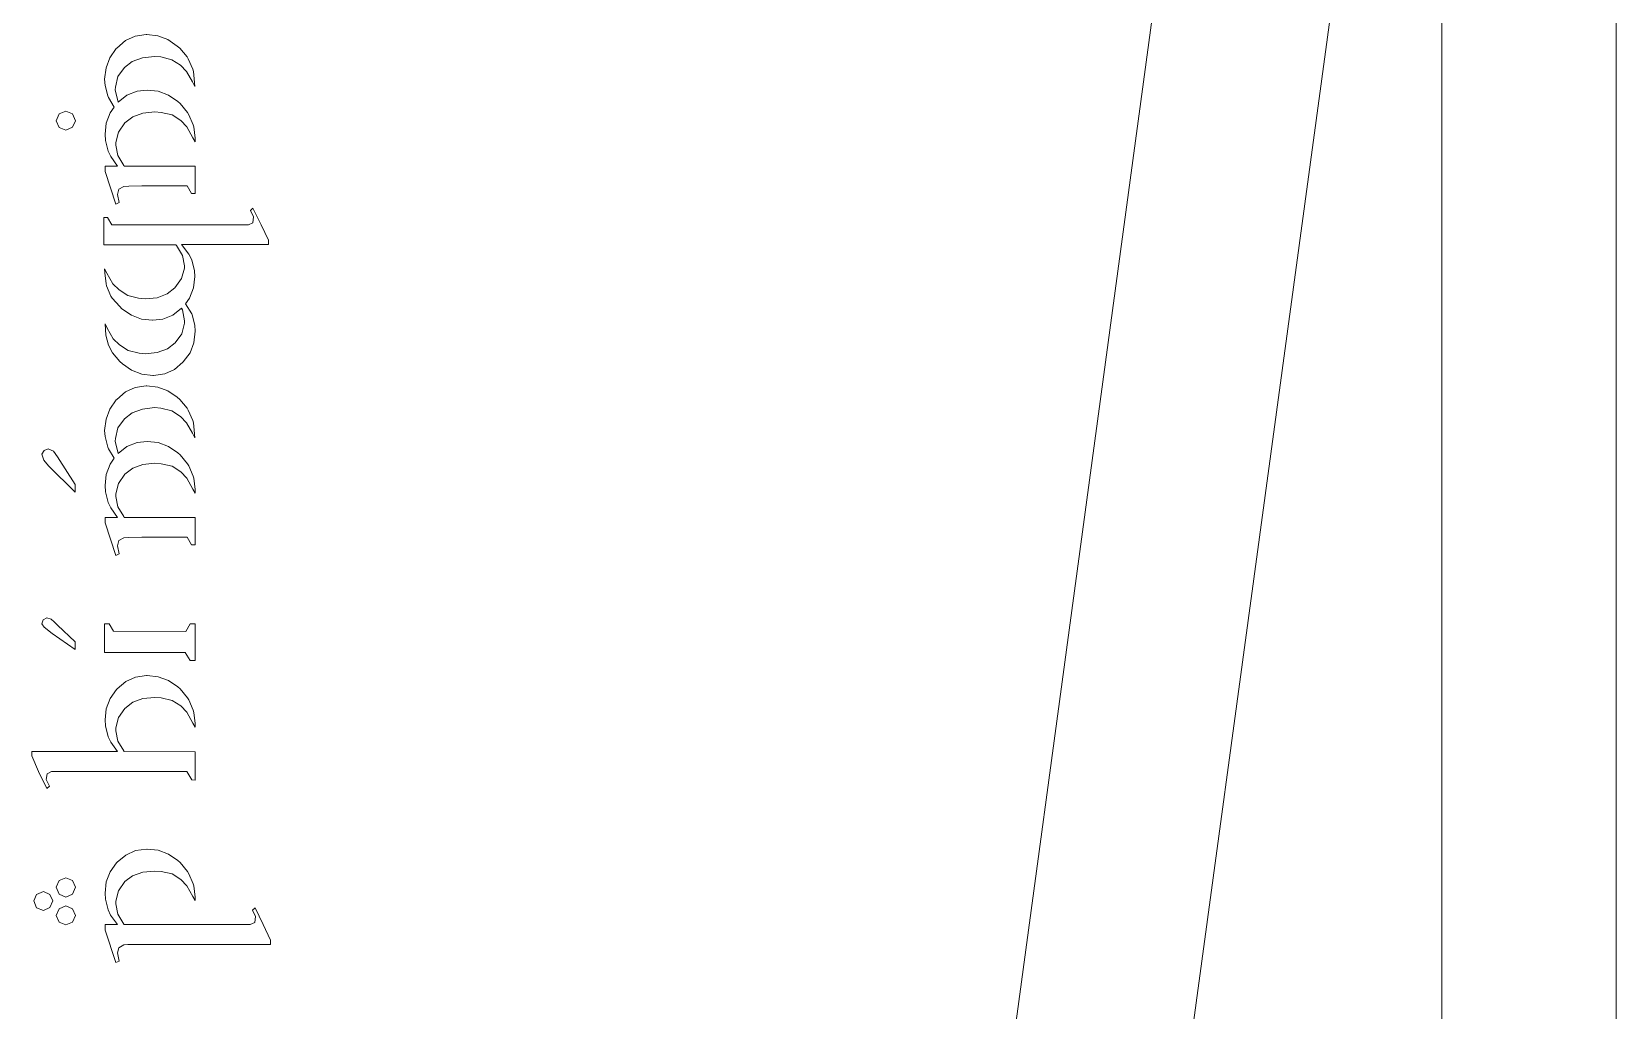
# Model space of a CAD drawing. Header units: inches. Extents: x 0.3 to 23.5, y 0.3 to 34.7.
# Drawn here: x 5.1 to 10.33, y 23.07 to 26.3 of the extents above; entities that cross this region are included whole.
import ezdxf

# ---------------------------------------------------------------- set-up
doc = ezdxf.new("R2010")
doc.units = ezdxf.units.IN
doc.header["$MEASUREMENT"] = 0
doc.layers.add('cut', color=6, linetype='Continuous', lineweight=0)

msp = doc.modelspace()

# ---------------------------------------------------------------- linework, layer by layer
at = {"layer": 'cut', "color": 6, "lineweight": 9, "true_color": 0xff00ff}
for points in [[(10.3321, 0.2941), (10.3321, 0.2941), (10.3321, 32.4849), (10.3321, 32.4849)], [(9.3931, 30.719), (9.3931, 30.719), (5.8038, 4.2305), (5.8038, 4.2305)], [(6.4233, 4.5391), (6.4233, 4.5391), (9.7566, 29.0551), (9.7566, 29.0551)], [(9.7566, 29.0551), (9.7566, 29.0551), (9.7566, 1.6539), (9.7566, 1.6539)]]:
    msp.add_open_spline(points, degree=3, dxfattribs=at)
at = {"layer": 'cut', "color": 1, "lineweight": 9, "true_color": 0xff0000}
for points in [[(5.4123, 26.2674), (5.4123, 26.2674), (5.3842, 26.2429), (5.3842, 26.2429)], [(5.4443, 26.2824), (5.4443, 26.2824), (5.4123, 26.2674), (5.4123, 26.2674)], [(5.481, 26.2871), (5.481, 26.2871), (5.4443, 26.2824), (5.4443, 26.2824)], [(5.4828, 26.2871), (5.4828, 26.2871), (5.481, 26.2871), (5.481, 26.2871)], [(5.5195, 26.2833), (5.5195, 26.2833), (5.4828, 26.2871), (5.4828, 26.2871)], [(5.5524, 26.2711), (5.5524, 26.2711), (5.5195, 26.2833), (5.5195, 26.2833)], [(5.5834, 26.2495), (5.5834, 26.2495), (5.5524, 26.2711), (5.5524, 26.2711)], [(5.5918, 26.2429), (5.5918, 26.2429), (5.5834, 26.2495), (5.5834, 26.2495)], [(5.3607, 26.211), (5.3607, 26.211), (5.3484, 26.1771), (5.3484, 26.1771)], [(5.3823, 26.241), (5.3823, 26.241), (5.3607, 26.211), (5.3607, 26.211)], [(5.3842, 26.2429), (5.3842, 26.2429), (5.3823, 26.241), (5.3823, 26.241)], [(5.4095, 26.179), (5.4095, 26.179), (5.4349, 26.1988), (5.4349, 26.1988)], [(5.4349, 26.1988), (5.4349, 26.1988), (5.4687, 26.211), (5.4687, 26.211)], [(5.4687, 26.211), (5.4687, 26.211), (5.5082, 26.2147), (5.5082, 26.2147)], [(5.5082, 26.2147), (5.5082, 26.2147), (5.5298, 26.2138), (5.5298, 26.2138)], [(5.5298, 26.2138), (5.5298, 26.2138), (5.5655, 26.2044), (5.5655, 26.2044)], [(5.5655, 26.2044), (5.5655, 26.2044), (5.5947, 26.1865), (5.5947, 26.1865)], [(5.6163, 26.2138), (5.6163, 26.2138), (5.5918, 26.2429), (5.5918, 26.2429)], [(5.62, 26.2072), (5.62, 26.2072), (5.6163, 26.2138), (5.6163, 26.2138)], [(5.6351, 26.1734), (5.6351, 26.1734), (5.62, 26.2072), (5.62, 26.2072)], [(5.3484, 26.1771), (5.3484, 26.1771), (5.3437, 26.1405), (5.3437, 26.1405)], [(5.3795, 26.1142), (5.3795, 26.1142), (5.3879, 26.1489), (5.3879, 26.1489)], [(5.3879, 26.1489), (5.3879, 26.1489), (5.4095, 26.179), (5.4095, 26.179)], [(5.5947, 26.1865), (5.5947, 26.1865), (5.6144, 26.1659), (5.6144, 26.1659)], [(5.6144, 26.1659), (5.6144, 26.1659), (5.6341, 26.1311), (5.6341, 26.1311)], [(5.637, 26.1659), (5.637, 26.1659), (5.6351, 26.1734), (5.6351, 26.1734)], [(5.6407, 26.1292), (5.6407, 26.1292), (5.637, 26.1659), (5.637, 26.1659)], [(5.3437, 26.1405), (5.3437, 26.1405), (5.3456, 26.1198), (5.3456, 26.1198)], [(5.3456, 26.1198), (5.3456, 26.1198), (5.3541, 26.085), (5.3541, 26.085)], [(5.3785, 26.1048), (5.3785, 26.1048), (5.3795, 26.1142), (5.3795, 26.1142)], [(5.387, 26.0691), (5.387, 26.0691), (5.3785, 26.1048), (5.3785, 26.1048)], [(5.4509, 26.1001), (5.4509, 26.1001), (5.417, 26.0869), (5.417, 26.0869)], [(5.4847, 26.1038), (5.4847, 26.1038), (5.4509, 26.1001), (5.4509, 26.1001)], [(5.5204, 26.1001), (5.5204, 26.1001), (5.4847, 26.1038), (5.4847, 26.1038)], [(5.5543, 26.0869), (5.5543, 26.0869), (5.5204, 26.1001), (5.5204, 26.1001)], [(5.6341, 26.1311), (5.6341, 26.1311), (5.6417, 26.116), (5.6417, 26.116)], [(5.6417, 26.116), (5.6417, 26.116), (5.6407, 26.1292), (5.6407, 26.1292)], [(5.3541, 26.085), (5.3541, 26.085), (5.3569, 26.0794), (5.3569, 26.0794)], [(5.3569, 26.0794), (5.3569, 26.0794), (5.3757, 26.0474), (5.3757, 26.0474)], [(5.3757, 26.0474), (5.3757, 26.0474), (5.3625, 26.0286), (5.3625, 26.0286)], [(5.3888, 26.0644), (5.3888, 26.0644), (5.387, 26.0691), (5.387, 26.0691)], [(5.417, 26.0869), (5.417, 26.0869), (5.3888, 26.0644), (5.3888, 26.0644)], [(5.5853, 26.0662), (5.5853, 26.0662), (5.5543, 26.0869), (5.5543, 26.0869)], [(5.5928, 26.0597), (5.5928, 26.0597), (5.5853, 26.0662), (5.5853, 26.0662)], [(5.6172, 26.0305), (5.6172, 26.0305), (5.5928, 26.0597), (5.5928, 26.0597)], [(5.184, 26.0023), (5.184, 26.0023), (5.1934, 26.0258), (5.1934, 26.0258)], [(5.1934, 25.9807), (5.1934, 25.9807), (5.184, 26.0023), (5.184, 26.0023)], [(5.1934, 26.0258), (5.1934, 26.0258), (5.2159, 26.0343), (5.2159, 26.0343)], [(5.2159, 26.0343), (5.2159, 26.0343), (5.2375, 26.0258), (5.2375, 26.0258)], [(5.2375, 26.0258), (5.2375, 26.0258), (5.2479, 26.0023), (5.2479, 26.0023)], [(5.2479, 26.0023), (5.2479, 26.0023), (5.2375, 25.9817), (5.2375, 25.9817)], [(5.3494, 25.9948), (5.3494, 25.9948), (5.3456, 25.9582), (5.3456, 25.9582)], [(5.3625, 26.0286), (5.3625, 26.0286), (5.3494, 25.9948), (5.3494, 25.9948)], [(5.3898, 25.9657), (5.3898, 25.9657), (5.4105, 25.9958), (5.4105, 25.9958)], [(5.4105, 25.9958), (5.4105, 25.9958), (5.4368, 26.0155), (5.4368, 26.0155)], [(5.4368, 26.0155), (5.4368, 26.0155), (5.4697, 26.0277), (5.4697, 26.0277)], [(5.4697, 26.0277), (5.4697, 26.0277), (5.5091, 26.0324), (5.5091, 26.0324)], [(5.5091, 26.0324), (5.5091, 26.0324), (5.5308, 26.0305), (5.5308, 26.0305)], [(5.5308, 26.0305), (5.5308, 26.0305), (5.5665, 26.0221), (5.5665, 26.0221)], [(5.5665, 26.0221), (5.5665, 26.0221), (5.5956, 26.0033), (5.5956, 26.0033)], [(5.5956, 26.0033), (5.5956, 26.0033), (5.6153, 25.9826), (5.6153, 25.9826)], [(5.6219, 26.023), (5.6219, 26.023), (5.6172, 26.0305), (5.6172, 26.0305)], [(5.636, 25.9892), (5.636, 25.9892), (5.6219, 26.023), (5.6219, 26.023)], [(5.6379, 25.9826), (5.6379, 25.9826), (5.636, 25.9892), (5.636, 25.9892)], [(5.2159, 25.9713), (5.2159, 25.9713), (5.1934, 25.9807), (5.1934, 25.9807)], [(5.2375, 25.9817), (5.2375, 25.9817), (5.2159, 25.9713), (5.2159, 25.9713)], [(5.3456, 25.9582), (5.3456, 25.9582), (5.3466, 25.9375), (5.3466, 25.9375)], [(5.3466, 25.9375), (5.3466, 25.9375), (5.355, 25.9027), (5.355, 25.9027)], [(5.3804, 25.9309), (5.3804, 25.9309), (5.3898, 25.9657), (5.3898, 25.9657)], [(5.6153, 25.9826), (5.6153, 25.9826), (5.6351, 25.9469), (5.6351, 25.9469)], [(5.6351, 25.9469), (5.6351, 25.9469), (5.6426, 25.9337), (5.6426, 25.9337)], [(5.6426, 25.9459), (5.6426, 25.9459), (5.6379, 25.9826), (5.6379, 25.9826)], [(5.6426, 25.9337), (5.6426, 25.9337), (5.6426, 25.9459), (5.6426, 25.9459)], [(5.355, 25.9027), (5.355, 25.9027), (5.3644, 25.8849), (5.3644, 25.8849)], [(5.3644, 25.8849), (5.3644, 25.8849), (5.386, 25.8529), (5.386, 25.8529)], [(5.3804, 25.9224), (5.3804, 25.9224), (5.3804, 25.9309), (5.3804, 25.9309)], [(5.387, 25.8877), (5.387, 25.8877), (5.3804, 25.9224), (5.3804, 25.9224)], [(5.4067, 25.8557), (5.4067, 25.8557), (5.387, 25.8877), (5.387, 25.8877)], [(5.3456, 25.8529), (5.3456, 25.8529), (5.3456, 25.835), (5.3456, 25.835)], [(5.386, 25.8529), (5.386, 25.8529), (5.3456, 25.8529), (5.3456, 25.8529)], [(5.3456, 25.835), (5.3456, 25.835), (5.3804, 25.7279), (5.3804, 25.7279)], [(5.4086, 25.8529), (5.4086, 25.8529), (5.4067, 25.8557), (5.4067, 25.8557)], [(5.6426, 25.8529), (5.6426, 25.8529), (5.4086, 25.8529), (5.4086, 25.8529)], [(5.6426, 25.7627), (5.6426, 25.7627), (5.6426, 25.8529), (5.6426, 25.8529)], [(5.3907, 25.7768), (5.3907, 25.7768), (5.4076, 25.7862), (5.4076, 25.7862)], [(5.4076, 25.7862), (5.4076, 25.7862), (5.4236, 25.7871), (5.4236, 25.7871)], [(5.4236, 25.7871), (5.4236, 25.7871), (5.4669, 25.7881), (5.4669, 25.7881)], [(5.4669, 25.7881), (5.4669, 25.7881), (5.6163, 25.7881), (5.6163, 25.7881)], [(5.6163, 25.7881), (5.6163, 25.7881), (5.6304, 25.7627), (5.6304, 25.7627)], [(5.3804, 25.7279), (5.3804, 25.7279), (5.3917, 25.7326), (5.3917, 25.7326)], [(5.386, 25.7599), (5.386, 25.7599), (5.3907, 25.7768), (5.3907, 25.7768)], [(5.3917, 25.7326), (5.3917, 25.7326), (5.386, 25.7599), (5.386, 25.7599)], [(5.6304, 25.7627), (5.6304, 25.7627), (5.6426, 25.7627), (5.6426, 25.7627)], [(5.3409, 25.6837), (5.3409, 25.6837), (5.3409, 25.5935), (5.3409, 25.5935)], [(5.3531, 25.6837), (5.3531, 25.6837), (5.3409, 25.6837), (5.3409, 25.6837)], [(5.3672, 25.6593), (5.3672, 25.6593), (5.3531, 25.6837), (5.3531, 25.6837)], [(5.8334, 25.7148), (5.8334, 25.7148), (5.8249, 25.7072), (5.8249, 25.7072)], [(5.8249, 25.7072), (5.8249, 25.7072), (5.8353, 25.6856), (5.8353, 25.6856)], [(5.8353, 25.6856), (5.8353, 25.6856), (5.8324, 25.6659), (5.8324, 25.6659)], [(5.8606, 25.6593), (5.8606, 25.6593), (5.8334, 25.7148), (5.8334, 25.7148)], [(5.7901, 25.6593), (5.7901, 25.6593), (5.3672, 25.6593), (5.3672, 25.6593)], [(5.8183, 25.6593), (5.8183, 25.6593), (5.7901, 25.6593), (5.7901, 25.6593)], [(5.8324, 25.6659), (5.8324, 25.6659), (5.8183, 25.6593), (5.8183, 25.6593)], [(5.8841, 25.6086), (5.8841, 25.6086), (5.8606, 25.6593), (5.8606, 25.6593)], [(5.3409, 25.5935), (5.3409, 25.5935), (5.5787, 25.5935), (5.5787, 25.5935)], [(5.5787, 25.5935), (5.5787, 25.5935), (5.5806, 25.5907), (5.5806, 25.5907)], [(5.5806, 25.5907), (5.5806, 25.5907), (5.6003, 25.5578), (5.6003, 25.5578)], [(5.6219, 25.5625), (5.6219, 25.5625), (5.5975, 25.5945), (5.5975, 25.5945)], [(5.5975, 25.5945), (5.5975, 25.5945), (5.8841, 25.5945), (5.8841, 25.5945)], [(5.8841, 25.5945), (5.8841, 25.5945), (5.8841, 25.6086), (5.8841, 25.6086)], [(5.6003, 25.5578), (5.6003, 25.5578), (5.6069, 25.524), (5.6069, 25.524)], [(5.6069, 25.524), (5.6069, 25.524), (5.6069, 25.5165), (5.6069, 25.5165)], [(5.6313, 25.5437), (5.6313, 25.5437), (5.6219, 25.5625), (5.6219, 25.5625)], [(5.6407, 25.508), (5.6407, 25.508), (5.6313, 25.5437), (5.6313, 25.5437)], [(5.3437, 25.5136), (5.3437, 25.5136), (5.3447, 25.5014), (5.3447, 25.5014)], [(5.3513, 25.4995), (5.3513, 25.4995), (5.3437, 25.5136), (5.3437, 25.5136)], [(5.3447, 25.5014), (5.3447, 25.5014), (5.3484, 25.4648), (5.3484, 25.4648)], [(5.371, 25.4648), (5.371, 25.4648), (5.3513, 25.4995), (5.3513, 25.4995)], [(5.5975, 25.4817), (5.5975, 25.4817), (5.5759, 25.4516), (5.5759, 25.4516)], [(5.6069, 25.5165), (5.6069, 25.5165), (5.5975, 25.4817), (5.5975, 25.4817)], [(5.637, 25.4516), (5.637, 25.4516), (5.6417, 25.4892), (5.6417, 25.4892)], [(5.6417, 25.4892), (5.6417, 25.4892), (5.6407, 25.508), (5.6407, 25.508)], [(5.3484, 25.4648), (5.3484, 25.4648), (5.3503, 25.4582), (5.3503, 25.4582)], [(5.3503, 25.4582), (5.3503, 25.4582), (5.3644, 25.4244), (5.3644, 25.4244)], [(5.3644, 25.4244), (5.3644, 25.4244), (5.3691, 25.4178), (5.3691, 25.4178)], [(5.3691, 25.4178), (5.3691, 25.4178), (5.3935, 25.3896), (5.3935, 25.3896)], [(5.3917, 25.445), (5.3917, 25.445), (5.371, 25.4648), (5.371, 25.4648)], [(5.4199, 25.4262), (5.4199, 25.4262), (5.3917, 25.445), (5.3917, 25.445)], [(5.4556, 25.4168), (5.4556, 25.4168), (5.4199, 25.4262), (5.4199, 25.4262)], [(5.4772, 25.415), (5.4772, 25.415), (5.4556, 25.4168), (5.4556, 25.4168)], [(5.5167, 25.4187), (5.5167, 25.4187), (5.4772, 25.415), (5.4772, 25.415)], [(5.5505, 25.4319), (5.5505, 25.4319), (5.5167, 25.4187), (5.5167, 25.4187)], [(5.5759, 25.4516), (5.5759, 25.4516), (5.5505, 25.4319), (5.5505, 25.4319)], [(5.6106, 25.399), (5.6106, 25.399), (5.6238, 25.4178), (5.6238, 25.4178)], [(5.6238, 25.4178), (5.6238, 25.4178), (5.637, 25.4516), (5.637, 25.4516)], [(5.3935, 25.3896), (5.3935, 25.3896), (5.4011, 25.3821), (5.4011, 25.3821)], [(5.4011, 25.3821), (5.4011, 25.3821), (5.4321, 25.3614), (5.4321, 25.3614)], [(5.4321, 25.3614), (5.4321, 25.3614), (5.4659, 25.3482), (5.4659, 25.3482)], [(5.5355, 25.3482), (5.5355, 25.3482), (5.5693, 25.3614), (5.5693, 25.3614)], [(5.5693, 25.3614), (5.5693, 25.3614), (5.5975, 25.3839), (5.5975, 25.3839)], [(5.5975, 25.3839), (5.5975, 25.3839), (5.6003, 25.3783), (5.6003, 25.3783)], [(5.6003, 25.3783), (5.6003, 25.3783), (5.6078, 25.3426), (5.6078, 25.3426)], [(5.6313, 25.3661), (5.6313, 25.3661), (5.6106, 25.399), (5.6106, 25.399)], [(5.6323, 25.3623), (5.6323, 25.3623), (5.6313, 25.3661), (5.6313, 25.3661)], [(5.6417, 25.3276), (5.6417, 25.3276), (5.6323, 25.3623), (5.6323, 25.3623)], [(5.3456, 25.3323), (5.3456, 25.3323), (5.3475, 25.2956), (5.3475, 25.2956)], [(5.3522, 25.3182), (5.3522, 25.3182), (5.3456, 25.3323), (5.3456, 25.3323)], [(5.3719, 25.2834), (5.3719, 25.2834), (5.3522, 25.3182), (5.3522, 25.3182)], [(5.4659, 25.3482), (5.4659, 25.3482), (5.5016, 25.3445), (5.5016, 25.3445)], [(5.5016, 25.3445), (5.5016, 25.3445), (5.5026, 25.3445), (5.5026, 25.3445)], [(5.5026, 25.3445), (5.5026, 25.3445), (5.5355, 25.3482), (5.5355, 25.3482)], [(5.6078, 25.3351), (5.6078, 25.3351), (5.5984, 25.2994), (5.5984, 25.2994)], [(5.6078, 25.3426), (5.6078, 25.3426), (5.6078, 25.3351), (5.6078, 25.3351)], [(5.6426, 25.3078), (5.6426, 25.3078), (5.6417, 25.3276), (5.6417, 25.3276)], [(5.3475, 25.2956), (5.3475, 25.2956), (5.3569, 25.2618), (5.3569, 25.2618)], [(5.3569, 25.2618), (5.3569, 25.2618), (5.3701, 25.2364), (5.3701, 25.2364)], [(5.3926, 25.2627), (5.3926, 25.2627), (5.3719, 25.2834), (5.3719, 25.2834)], [(5.4217, 25.2449), (5.4217, 25.2449), (5.3926, 25.2627), (5.3926, 25.2627)], [(5.5768, 25.2702), (5.5768, 25.2702), (5.5514, 25.2505), (5.5514, 25.2505)], [(5.5984, 25.2994), (5.5984, 25.2994), (5.5768, 25.2702), (5.5768, 25.2702)], [(5.6257, 25.2373), (5.6257, 25.2373), (5.6379, 25.2702), (5.6379, 25.2702)], [(5.6379, 25.2702), (5.6379, 25.2702), (5.6426, 25.3078), (5.6426, 25.3078)], [(5.3701, 25.2364), (5.3701, 25.2364), (5.3945, 25.2082), (5.3945, 25.2082)], [(5.3945, 25.2082), (5.3945, 25.2082), (5.4029, 25.2007), (5.4029, 25.2007)], [(5.4575, 25.2355), (5.4575, 25.2355), (5.4217, 25.2449), (5.4217, 25.2449)], [(5.4781, 25.2336), (5.4781, 25.2336), (5.4575, 25.2355), (5.4575, 25.2355)], [(5.5176, 25.2383), (5.5176, 25.2383), (5.4781, 25.2336), (5.4781, 25.2336)], [(5.5514, 25.2505), (5.5514, 25.2505), (5.5176, 25.2383), (5.5176, 25.2383)], [(5.574, 25.1819), (5.574, 25.1819), (5.6022, 25.2063), (5.6022, 25.2063)], [(5.6022, 25.2063), (5.6022, 25.2063), (5.6031, 25.2073), (5.6031, 25.2073)], [(5.6031, 25.2073), (5.6031, 25.2073), (5.6257, 25.2373), (5.6257, 25.2373)], [(5.4029, 25.2007), (5.4029, 25.2007), (5.433, 25.1791), (5.433, 25.1791)], [(5.433, 25.1791), (5.433, 25.1791), (5.4669, 25.1668), (5.4669, 25.1668)], [(5.4669, 25.1668), (5.4669, 25.1668), (5.5026, 25.1622), (5.5026, 25.1622)], [(5.5026, 25.1622), (5.5026, 25.1622), (5.5035, 25.1622), (5.5035, 25.1622)], [(5.5035, 25.1622), (5.5035, 25.1622), (5.5054, 25.1622), (5.5054, 25.1622)], [(5.5054, 25.1622), (5.5054, 25.1622), (5.542, 25.1678), (5.542, 25.1678)], [(5.542, 25.1678), (5.542, 25.1678), (5.574, 25.1819), (5.574, 25.1819)], [(5.4123, 25.1076), (5.4123, 25.1076), (5.3842, 25.0832), (5.3842, 25.0832)], [(5.4443, 25.1227), (5.4443, 25.1227), (5.4123, 25.1076), (5.4123, 25.1076)], [(5.481, 25.1274), (5.481, 25.1274), (5.4443, 25.1227), (5.4443, 25.1227)], [(5.4828, 25.1274), (5.4828, 25.1274), (5.481, 25.1274), (5.481, 25.1274)], [(5.5195, 25.1236), (5.5195, 25.1236), (5.4828, 25.1274), (5.4828, 25.1274)], [(5.5524, 25.1114), (5.5524, 25.1114), (5.5195, 25.1236), (5.5195, 25.1236)], [(5.5834, 25.0907), (5.5834, 25.0907), (5.5524, 25.1114), (5.5524, 25.1114)], [(5.3607, 25.0513), (5.3607, 25.0513), (5.3484, 25.0174), (5.3484, 25.0174)], [(5.3823, 25.0813), (5.3823, 25.0813), (5.3607, 25.0513), (5.3607, 25.0513)], [(5.3842, 25.0832), (5.3842, 25.0832), (5.3823, 25.0813), (5.3823, 25.0813)], [(5.4349, 25.039), (5.4349, 25.039), (5.4687, 25.0513), (5.4687, 25.0513)], [(5.4687, 25.0513), (5.4687, 25.0513), (5.5082, 25.056), (5.5082, 25.056)], [(5.5082, 25.056), (5.5082, 25.056), (5.5298, 25.0541), (5.5298, 25.0541)], [(5.5298, 25.0541), (5.5298, 25.0541), (5.5655, 25.0456), (5.5655, 25.0456)], [(5.5918, 25.0832), (5.5918, 25.0832), (5.5834, 25.0907), (5.5834, 25.0907)], [(5.6163, 25.0541), (5.6163, 25.0541), (5.5918, 25.0832), (5.5918, 25.0832)], [(5.62, 25.0475), (5.62, 25.0475), (5.6163, 25.0541), (5.6163, 25.0541)], [(5.6351, 25.0137), (5.6351, 25.0137), (5.62, 25.0475), (5.62, 25.0475)], [(5.3484, 25.0174), (5.3484, 25.0174), (5.3437, 24.9808), (5.3437, 24.9808)], [(5.3879, 24.9892), (5.3879, 24.9892), (5.4095, 25.0193), (5.4095, 25.0193)], [(5.4095, 25.0193), (5.4095, 25.0193), (5.4349, 25.039), (5.4349, 25.039)], [(5.5655, 25.0456), (5.5655, 25.0456), (5.5947, 25.0268), (5.5947, 25.0268)], [(5.5947, 25.0268), (5.5947, 25.0268), (5.6144, 25.0061), (5.6144, 25.0061)], [(5.6144, 25.0061), (5.6144, 25.0061), (5.6341, 24.9714), (5.6341, 24.9714)], [(5.637, 25.0061), (5.637, 25.0061), (5.6351, 25.0137), (5.6351, 25.0137)], [(5.6407, 24.9695), (5.6407, 24.9695), (5.637, 25.0061), (5.637, 25.0061)], [(5.3437, 24.9808), (5.3437, 24.9808), (5.3456, 24.9601), (5.3456, 24.9601)], [(5.3456, 24.9601), (5.3456, 24.9601), (5.3541, 24.9253), (5.3541, 24.9253)], [(5.3785, 24.9451), (5.3785, 24.9451), (5.3795, 24.9545), (5.3795, 24.9545)], [(5.387, 24.9093), (5.387, 24.9093), (5.3785, 24.9451), (5.3785, 24.9451)], [(5.3795, 24.9545), (5.3795, 24.9545), (5.3879, 24.9892), (5.3879, 24.9892)], [(5.4847, 24.9441), (5.4847, 24.9441), (5.4509, 24.9404), (5.4509, 24.9404)], [(5.5204, 24.9404), (5.5204, 24.9404), (5.4847, 24.9441), (5.4847, 24.9441)], [(5.6341, 24.9714), (5.6341, 24.9714), (5.6417, 24.9563), (5.6417, 24.9563)], [(5.6417, 24.9563), (5.6417, 24.9563), (5.6407, 24.9695), (5.6407, 24.9695)], [(5.137, 24.9028), (5.137, 24.9028), (5.1445, 24.914), (5.1445, 24.914)], [(5.1436, 24.883), (5.1436, 24.883), (5.137, 24.9028), (5.137, 24.9028)], [(5.1445, 24.914), (5.1445, 24.914), (5.1577, 24.9197), (5.1577, 24.9197)], [(5.1577, 24.9197), (5.1577, 24.9197), (5.1746, 24.9122), (5.1746, 24.9122)], [(5.1746, 24.9122), (5.1746, 24.9122), (5.1887, 24.8934), (5.1887, 24.8934)], [(5.1887, 24.8934), (5.1887, 24.8934), (5.2469, 24.8022), (5.2469, 24.8022)], [(5.3541, 24.9253), (5.3541, 24.9253), (5.3569, 24.9197), (5.3569, 24.9197)], [(5.3569, 24.9197), (5.3569, 24.9197), (5.3757, 24.8887), (5.3757, 24.8887)], [(5.3888, 24.9046), (5.3888, 24.9046), (5.387, 24.9093), (5.387, 24.9093)], [(5.417, 24.9272), (5.417, 24.9272), (5.3888, 24.9046), (5.3888, 24.9046)], [(5.4509, 24.9404), (5.4509, 24.9404), (5.417, 24.9272), (5.417, 24.9272)], [(5.5543, 24.9281), (5.5543, 24.9281), (5.5204, 24.9404), (5.5204, 24.9404)], [(5.5853, 24.9065), (5.5853, 24.9065), (5.5543, 24.9281), (5.5543, 24.9281)], [(5.5928, 24.8999), (5.5928, 24.8999), (5.5853, 24.9065), (5.5853, 24.9065)], [(5.6172, 24.8708), (5.6172, 24.8708), (5.5928, 24.8999), (5.5928, 24.8999)], [(5.1586, 24.8642), (5.1586, 24.8642), (5.1436, 24.883), (5.1436, 24.883)], [(5.2469, 24.7768), (5.2469, 24.7768), (5.1586, 24.8642), (5.1586, 24.8642)], [(5.3625, 24.8689), (5.3625, 24.8689), (5.3494, 24.8351), (5.3494, 24.8351)], [(5.3757, 24.8887), (5.3757, 24.8887), (5.3625, 24.8689), (5.3625, 24.8689)], [(5.4105, 24.836), (5.4105, 24.836), (5.4368, 24.8558), (5.4368, 24.8558)], [(5.4368, 24.8558), (5.4368, 24.8558), (5.4697, 24.868), (5.4697, 24.868)], [(5.4697, 24.868), (5.4697, 24.868), (5.5091, 24.8727), (5.5091, 24.8727)], [(5.5091, 24.8727), (5.5091, 24.8727), (5.5308, 24.8708), (5.5308, 24.8708)], [(5.5308, 24.8708), (5.5308, 24.8708), (5.5665, 24.8624), (5.5665, 24.8624)], [(5.5665, 24.8624), (5.5665, 24.8624), (5.5956, 24.8436), (5.5956, 24.8436)], [(5.5956, 24.8436), (5.5956, 24.8436), (5.6153, 24.8229), (5.6153, 24.8229)], [(5.6219, 24.8642), (5.6219, 24.8642), (5.6172, 24.8708), (5.6172, 24.8708)], [(5.636, 24.8295), (5.636, 24.8295), (5.6219, 24.8642), (5.6219, 24.8642)], [(5.2469, 24.8022), (5.2469, 24.8022), (5.2469, 24.7768), (5.2469, 24.7768)], [(5.3494, 24.8351), (5.3494, 24.8351), (5.3456, 24.7985), (5.3456, 24.7985)], [(5.3456, 24.7985), (5.3456, 24.7985), (5.3466, 24.7778), (5.3466, 24.7778)], [(5.3804, 24.7712), (5.3804, 24.7712), (5.3898, 24.806), (5.3898, 24.806)], [(5.3898, 24.806), (5.3898, 24.806), (5.4105, 24.836), (5.4105, 24.836)], [(5.6153, 24.8229), (5.6153, 24.8229), (5.6351, 24.7872), (5.6351, 24.7872)], [(5.6351, 24.7872), (5.6351, 24.7872), (5.6426, 24.774), (5.6426, 24.774)], [(5.6379, 24.8229), (5.6379, 24.8229), (5.636, 24.8295), (5.636, 24.8295)], [(5.6426, 24.7862), (5.6426, 24.7862), (5.6379, 24.8229), (5.6379, 24.8229)], [(5.6426, 24.774), (5.6426, 24.774), (5.6426, 24.7862), (5.6426, 24.7862)], [(5.3466, 24.7778), (5.3466, 24.7778), (5.355, 24.743), (5.355, 24.743)], [(5.355, 24.743), (5.355, 24.743), (5.3644, 24.7251), (5.3644, 24.7251)], [(5.3804, 24.7627), (5.3804, 24.7627), (5.3804, 24.7712), (5.3804, 24.7712)], [(5.387, 24.7289), (5.387, 24.7289), (5.3804, 24.7627), (5.3804, 24.7627)], [(5.3456, 24.6932), (5.3456, 24.6932), (5.3456, 24.6753), (5.3456, 24.6753)], [(5.386, 24.6932), (5.386, 24.6932), (5.3456, 24.6932), (5.3456, 24.6932)], [(5.3644, 24.7251), (5.3644, 24.7251), (5.386, 24.6932), (5.386, 24.6932)], [(5.4067, 24.696), (5.4067, 24.696), (5.387, 24.7289), (5.387, 24.7289)], [(5.4086, 24.6932), (5.4086, 24.6932), (5.4067, 24.696), (5.4067, 24.696)], [(5.6426, 24.6932), (5.6426, 24.6932), (5.4086, 24.6932), (5.4086, 24.6932)], [(5.6426, 24.603), (5.6426, 24.603), (5.6426, 24.6932), (5.6426, 24.6932)], [(5.3456, 24.6753), (5.3456, 24.6753), (5.3804, 24.5682), (5.3804, 24.5682)], [(5.4236, 24.6274), (5.4236, 24.6274), (5.4669, 24.6283), (5.4669, 24.6283)], [(5.4669, 24.6283), (5.4669, 24.6283), (5.6163, 24.6283), (5.6163, 24.6283)], [(5.6163, 24.6283), (5.6163, 24.6283), (5.6304, 24.603), (5.6304, 24.603)], [(5.386, 24.6002), (5.386, 24.6002), (5.3907, 24.6171), (5.3907, 24.6171)], [(5.3917, 24.5729), (5.3917, 24.5729), (5.386, 24.6002), (5.386, 24.6002)], [(5.3907, 24.6171), (5.3907, 24.6171), (5.4076, 24.6265), (5.4076, 24.6265)], [(5.4076, 24.6265), (5.4076, 24.6265), (5.4236, 24.6274), (5.4236, 24.6274)], [(5.6304, 24.603), (5.6304, 24.603), (5.6426, 24.603), (5.6426, 24.603)], [(5.3804, 24.5682), (5.3804, 24.5682), (5.3917, 24.5729), (5.3917, 24.5729)], [(5.1407, 24.3558), (5.1407, 24.3558), (5.137, 24.3426), (5.137, 24.3426)], [(5.137, 24.3426), (5.137, 24.3426), (5.1445, 24.3314), (5.1445, 24.3314)], [(5.153, 24.3624), (5.153, 24.3624), (5.1407, 24.3558), (5.1407, 24.3558)], [(5.1445, 24.3314), (5.1445, 24.3314), (5.1708, 24.3098), (5.1708, 24.3098)], [(5.1671, 24.3577), (5.1671, 24.3577), (5.153, 24.3624), (5.153, 24.3624)], [(5.1774, 24.3483), (5.1774, 24.3483), (5.1671, 24.3577), (5.1671, 24.3577)], [(5.1887, 24.3379), (5.1887, 24.3379), (5.1774, 24.3483), (5.1774, 24.3483)], [(5.2469, 24.2825), (5.2469, 24.2825), (5.1887, 24.3379), (5.1887, 24.3379)], [(5.3437, 24.3426), (5.3437, 24.3426), (5.3437, 24.2477), (5.3437, 24.2477)], [(5.3588, 24.3426), (5.3588, 24.3426), (5.3437, 24.3426), (5.3437, 24.3426)], [(5.3729, 24.3182), (5.3729, 24.3182), (5.3588, 24.3426), (5.3588, 24.3426)], [(5.6116, 24.3173), (5.6116, 24.3173), (5.3729, 24.3182), (5.3729, 24.3182)], [(5.6266, 24.3426), (5.6266, 24.3426), (5.6116, 24.3173), (5.6116, 24.3173)], [(5.6426, 24.3426), (5.6426, 24.3426), (5.6266, 24.3426), (5.6266, 24.3426)], [(5.6426, 24.2214), (5.6426, 24.2214), (5.6426, 24.3426), (5.6426, 24.3426)], [(5.1708, 24.3098), (5.1708, 24.3098), (5.2469, 24.2571), (5.2469, 24.2571)], [(5.2469, 24.2571), (5.2469, 24.2571), (5.2469, 24.2825), (5.2469, 24.2825)], [(5.3437, 24.2477), (5.3437, 24.2477), (5.6097, 24.2477), (5.6097, 24.2477)], [(5.6097, 24.2477), (5.6097, 24.2477), (5.6257, 24.2214), (5.6257, 24.2214)], [(5.6257, 24.2214), (5.6257, 24.2214), (5.6426, 24.2214), (5.6426, 24.2214)], [(5.4462, 24.166), (5.4462, 24.166), (5.4133, 24.1519), (5.4133, 24.1519)], [(5.4819, 24.1716), (5.4819, 24.1716), (5.4462, 24.166), (5.4462, 24.166)], [(5.4847, 24.1716), (5.4847, 24.1716), (5.4819, 24.1716), (5.4819, 24.1716)], [(5.5204, 24.1678), (5.5204, 24.1678), (5.4847, 24.1716), (5.4847, 24.1716)], [(5.5543, 24.1547), (5.5543, 24.1547), (5.5204, 24.1678), (5.5204, 24.1678)], [(5.3832, 24.1256), (5.3832, 24.1256), (5.3625, 24.0955), (5.3625, 24.0955)], [(5.3851, 24.1274), (5.3851, 24.1274), (5.3832, 24.1256), (5.3832, 24.1256)], [(5.4133, 24.1519), (5.4133, 24.1519), (5.3851, 24.1274), (5.3851, 24.1274)], [(5.5853, 24.134), (5.5853, 24.134), (5.5543, 24.1547), (5.5543, 24.1547)], [(5.5928, 24.1274), (5.5928, 24.1274), (5.5853, 24.134), (5.5853, 24.134)], [(5.6172, 24.0983), (5.6172, 24.0983), (5.5928, 24.1274), (5.5928, 24.1274)], [(5.3494, 24.0616), (5.3494, 24.0616), (5.3456, 24.025), (5.3456, 24.025)], [(5.3625, 24.0955), (5.3625, 24.0955), (5.3494, 24.0616), (5.3494, 24.0616)], [(5.3898, 24.0335), (5.3898, 24.0335), (5.4105, 24.0626), (5.4105, 24.0626)], [(5.4105, 24.0626), (5.4105, 24.0626), (5.4368, 24.0833), (5.4368, 24.0833)], [(5.4368, 24.0833), (5.4368, 24.0833), (5.4697, 24.0955), (5.4697, 24.0955)], [(5.4697, 24.0955), (5.4697, 24.0955), (5.5091, 24.0992), (5.5091, 24.0992)], [(5.5091, 24.0992), (5.5091, 24.0992), (5.5308, 24.0983), (5.5308, 24.0983)], [(5.5308, 24.0983), (5.5308, 24.0983), (5.5665, 24.0889), (5.5665, 24.0889)], [(5.5665, 24.0889), (5.5665, 24.0889), (5.5956, 24.071), (5.5956, 24.071)], [(5.5956, 24.071), (5.5956, 24.071), (5.6153, 24.0504), (5.6153, 24.0504)], [(5.6219, 24.0908), (5.6219, 24.0908), (5.6172, 24.0983), (5.6172, 24.0983)], [(5.636, 24.0569), (5.636, 24.0569), (5.6219, 24.0908), (5.6219, 24.0908)], [(5.6379, 24.0494), (5.6379, 24.0494), (5.636, 24.0569), (5.636, 24.0569)], [(5.3456, 24.025), (5.3456, 24.025), (5.3466, 24.0053), (5.3466, 24.0053)], [(5.3466, 24.0053), (5.3466, 24.0053), (5.355, 23.9695), (5.355, 23.9695)], [(5.3804, 23.9987), (5.3804, 23.9987), (5.3898, 24.0335), (5.3898, 24.0335)], [(5.6153, 24.0504), (5.6153, 24.0504), (5.6351, 24.0147), (5.6351, 24.0147)], [(5.6351, 24.0147), (5.6351, 24.0147), (5.6426, 24.0006), (5.6426, 24.0006)], [(5.6426, 24.0128), (5.6426, 24.0128), (5.6379, 24.0494), (5.6379, 24.0494)], [(5.6426, 24.0006), (5.6426, 24.0006), (5.6426, 24.0128), (5.6426, 24.0128)], [(5.355, 23.9695), (5.355, 23.9695), (5.3644, 23.9517), (5.3644, 23.9517)], [(5.3644, 23.9517), (5.3644, 23.9517), (5.386, 23.9207), (5.386, 23.9207)], [(5.3804, 23.9893), (5.3804, 23.9893), (5.3804, 23.9987), (5.3804, 23.9987)], [(5.387, 23.9545), (5.387, 23.9545), (5.3804, 23.9893), (5.3804, 23.9893)], [(5.4067, 23.9226), (5.4067, 23.9226), (5.387, 23.9545), (5.387, 23.9545)], [(5.1032, 23.9207), (5.1032, 23.9207), (5.1032, 23.9066), (5.1032, 23.9066)], [(5.386, 23.9207), (5.386, 23.9207), (5.1032, 23.9207), (5.1032, 23.9207)], [(5.1032, 23.9066), (5.1032, 23.9066), (5.1257, 23.8549), (5.1257, 23.8549)], [(5.4076, 23.9207), (5.4076, 23.9207), (5.4067, 23.9226), (5.4067, 23.9226)], [(5.6426, 23.9197), (5.6426, 23.9197), (5.4076, 23.9207), (5.4076, 23.9207)], [(5.6426, 23.8267), (5.6426, 23.8267), (5.6426, 23.9197), (5.6426, 23.9197)], [(5.1257, 23.8549), (5.1257, 23.8549), (5.153, 23.7985), (5.153, 23.7985)], [(5.1511, 23.8286), (5.1511, 23.8286), (5.1539, 23.8474), (5.1539, 23.8474)], [(5.1539, 23.8474), (5.1539, 23.8474), (5.1689, 23.8549), (5.1689, 23.8549)], [(5.1689, 23.8549), (5.1689, 23.8549), (5.1962, 23.8549), (5.1962, 23.8549)], [(5.1962, 23.8549), (5.1962, 23.8549), (5.6153, 23.8549), (5.6153, 23.8549)], [(5.6153, 23.8549), (5.6153, 23.8549), (5.6313, 23.8276), (5.6313, 23.8276)], [(5.1614, 23.806), (5.1614, 23.806), (5.1511, 23.8286), (5.1511, 23.8286)], [(5.153, 23.7985), (5.153, 23.7985), (5.1614, 23.806), (5.1614, 23.806)], [(5.6313, 23.8276), (5.6313, 23.8276), (5.6426, 23.8267), (5.6426, 23.8267)], [(5.4462, 23.5936), (5.4462, 23.5936), (5.4133, 23.5786), (5.4133, 23.5786)], [(5.4828, 23.5983), (5.4828, 23.5983), (5.4462, 23.5936), (5.4462, 23.5936)], [(5.4847, 23.5983), (5.4847, 23.5983), (5.4828, 23.5983), (5.4828, 23.5983)], [(5.5204, 23.5946), (5.5204, 23.5946), (5.4847, 23.5983), (5.4847, 23.5983)], [(5.5543, 23.5814), (5.5543, 23.5814), (5.5204, 23.5946), (5.5204, 23.5946)], [(5.3832, 23.5532), (5.3832, 23.5532), (5.3625, 23.5231), (5.3625, 23.5231)], [(5.3851, 23.5551), (5.3851, 23.5551), (5.3832, 23.5532), (5.3832, 23.5532)], [(5.4133, 23.5786), (5.4133, 23.5786), (5.3851, 23.5551), (5.3851, 23.5551)], [(5.5853, 23.5607), (5.5853, 23.5607), (5.5543, 23.5814), (5.5543, 23.5814)], [(5.5928, 23.5542), (5.5928, 23.5542), (5.5853, 23.5607), (5.5853, 23.5607)], [(5.6172, 23.525), (5.6172, 23.525), (5.5928, 23.5542), (5.5928, 23.5542)], [(5.1934, 23.4949), (5.1934, 23.4949), (5.184, 23.4724), (5.184, 23.4724)], [(5.2159, 23.5034), (5.2159, 23.5034), (5.1934, 23.4949), (5.1934, 23.4949)], [(5.2375, 23.4949), (5.2375, 23.4949), (5.2159, 23.5034), (5.2159, 23.5034)], [(5.2479, 23.4724), (5.2479, 23.4724), (5.2375, 23.4949), (5.2375, 23.4949)], [(5.3494, 23.4903), (5.3494, 23.4903), (5.3456, 23.4527), (5.3456, 23.4527)], [(5.3625, 23.5231), (5.3625, 23.5231), (5.3494, 23.4903), (5.3494, 23.4903)], [(5.3898, 23.4611), (5.3898, 23.4611), (5.4105, 23.4912), (5.4105, 23.4912)], [(5.4105, 23.4912), (5.4105, 23.4912), (5.4358, 23.51), (5.4358, 23.51)], [(5.4358, 23.51), (5.4358, 23.51), (5.4697, 23.5222), (5.4697, 23.5222)], [(5.4697, 23.5222), (5.4697, 23.5222), (5.5091, 23.526), (5.5091, 23.526)], [(5.5091, 23.526), (5.5091, 23.526), (5.5308, 23.525), (5.5308, 23.525)], [(5.5308, 23.525), (5.5308, 23.525), (5.5665, 23.5166), (5.5665, 23.5166)], [(5.5665, 23.5166), (5.5665, 23.5166), (5.5956, 23.4978), (5.5956, 23.4978)], [(5.5956, 23.4978), (5.5956, 23.4978), (5.6153, 23.4771), (5.6153, 23.4771)], [(5.6219, 23.5175), (5.6219, 23.5175), (5.6172, 23.525), (5.6172, 23.525)], [(5.636, 23.4837), (5.636, 23.4837), (5.6219, 23.5175), (5.6219, 23.5175)], [(5.6379, 23.4771), (5.6379, 23.4771), (5.636, 23.4837), (5.636, 23.4837)], [(5.1191, 23.4489), (5.1191, 23.4489), (5.1097, 23.4273), (5.1097, 23.4273)], [(5.1097, 23.4273), (5.1097, 23.4273), (5.1191, 23.4047), (5.1191, 23.4047)], [(5.1417, 23.4583), (5.1417, 23.4583), (5.1191, 23.4489), (5.1191, 23.4489)], [(5.1633, 23.4489), (5.1633, 23.4489), (5.1417, 23.4583), (5.1417, 23.4583)], [(5.1727, 23.4273), (5.1727, 23.4273), (5.1633, 23.4489), (5.1633, 23.4489)], [(5.1633, 23.4057), (5.1633, 23.4057), (5.1727, 23.4273), (5.1727, 23.4273)], [(5.184, 23.4724), (5.184, 23.4724), (5.1934, 23.4498), (5.1934, 23.4498)], [(5.1934, 23.4498), (5.1934, 23.4498), (5.2159, 23.4404), (5.2159, 23.4404)], [(5.2159, 23.4404), (5.2159, 23.4404), (5.2375, 23.4498), (5.2375, 23.4498)], [(5.2375, 23.4498), (5.2375, 23.4498), (5.2479, 23.4724), (5.2479, 23.4724)], [(5.3456, 23.4527), (5.3456, 23.4527), (5.3466, 23.4329), (5.3466, 23.4329)], [(5.3466, 23.4329), (5.3466, 23.4329), (5.355, 23.3981), (5.355, 23.3981)], [(5.3804, 23.4263), (5.3804, 23.4263), (5.3898, 23.4611), (5.3898, 23.4611)], [(5.3804, 23.4179), (5.3804, 23.4179), (5.3804, 23.4263), (5.3804, 23.4263)], [(5.6153, 23.4771), (5.6153, 23.4771), (5.6351, 23.4423), (5.6351, 23.4423)], [(5.6351, 23.4423), (5.6351, 23.4423), (5.6426, 23.4292), (5.6426, 23.4292)], [(5.6426, 23.4404), (5.6426, 23.4404), (5.6379, 23.4771), (5.6379, 23.4771)], [(5.6426, 23.4292), (5.6426, 23.4292), (5.6426, 23.4404), (5.6426, 23.4404)], [(5.1191, 23.4047), (5.1191, 23.4047), (5.1417, 23.3963), (5.1417, 23.3963)], [(5.1417, 23.3963), (5.1417, 23.3963), (5.1633, 23.4057), (5.1633, 23.4057)], [(5.1934, 23.4019), (5.1934, 23.4019), (5.184, 23.3794), (5.184, 23.3794)], [(5.184, 23.3794), (5.184, 23.3794), (5.1934, 23.3577), (5.1934, 23.3577)], [(5.2159, 23.4113), (5.2159, 23.4113), (5.1934, 23.4019), (5.1934, 23.4019)], [(5.2375, 23.4019), (5.2375, 23.4019), (5.2159, 23.4113), (5.2159, 23.4113)], [(5.2479, 23.3794), (5.2479, 23.3794), (5.2375, 23.4019), (5.2375, 23.4019)], [(5.2375, 23.3577), (5.2375, 23.3577), (5.2479, 23.3794), (5.2479, 23.3794)], [(5.355, 23.3981), (5.355, 23.3981), (5.3635, 23.3803), (5.3635, 23.3803)], [(5.3635, 23.3803), (5.3635, 23.3803), (5.386, 23.3493), (5.386, 23.3493)], [(5.387, 23.3841), (5.387, 23.3841), (5.3804, 23.4179), (5.3804, 23.4179)], [(5.4067, 23.3512), (5.4067, 23.3512), (5.387, 23.3841), (5.387, 23.3841)], [(5.8409, 23.4047), (5.8409, 23.4047), (5.8315, 23.3972), (5.8315, 23.3972)], [(5.8315, 23.3972), (5.8315, 23.3972), (5.8418, 23.3756), (5.8418, 23.3756)], [(5.8418, 23.3756), (5.8418, 23.3756), (5.839, 23.3559), (5.839, 23.3559)], [(5.8672, 23.3493), (5.8672, 23.3493), (5.8409, 23.4047), (5.8409, 23.4047)], [(5.1934, 23.3577), (5.1934, 23.3577), (5.2159, 23.3483), (5.2159, 23.3483)], [(5.2159, 23.3483), (5.2159, 23.3483), (5.2375, 23.3577), (5.2375, 23.3577)], [(5.3456, 23.3493), (5.3456, 23.3493), (5.3456, 23.3314), (5.3456, 23.3314)], [(5.386, 23.3493), (5.386, 23.3493), (5.3456, 23.3493), (5.3456, 23.3493)], [(5.3456, 23.3314), (5.3456, 23.3314), (5.3804, 23.2243), (5.3804, 23.2243)], [(5.4086, 23.3493), (5.4086, 23.3493), (5.4067, 23.3512), (5.4067, 23.3512)], [(5.7986, 23.3493), (5.7986, 23.3493), (5.4086, 23.3493), (5.4086, 23.3493)], [(5.824, 23.3502), (5.824, 23.3502), (5.7986, 23.3493), (5.7986, 23.3493)], [(5.839, 23.3559), (5.839, 23.3559), (5.824, 23.3502), (5.824, 23.3502)], [(5.8907, 23.2985), (5.8907, 23.2985), (5.8672, 23.3493), (5.8672, 23.3493)], [(5.386, 23.2562), (5.386, 23.2562), (5.3907, 23.2732), (5.3907, 23.2732)], [(5.3907, 23.2732), (5.3907, 23.2732), (5.4076, 23.2826), (5.4076, 23.2826)], [(5.4076, 23.2826), (5.4076, 23.2826), (5.4208, 23.2835), (5.4208, 23.2835)], [(5.4208, 23.2835), (5.4208, 23.2835), (5.4669, 23.2835), (5.4669, 23.2835)], [(5.4669, 23.2835), (5.4669, 23.2835), (5.8907, 23.2835), (5.8907, 23.2835)], [(5.8907, 23.2835), (5.8907, 23.2835), (5.8907, 23.2985), (5.8907, 23.2985)], [(5.3804, 23.2243), (5.3804, 23.2243), (5.3917, 23.229), (5.3917, 23.229)], [(5.3917, 23.229), (5.3917, 23.229), (5.386, 23.2562), (5.386, 23.2562)]]:
    msp.add_open_spline(points, degree=3, dxfattribs=at)

doc.saveas('drawing.dxf')
